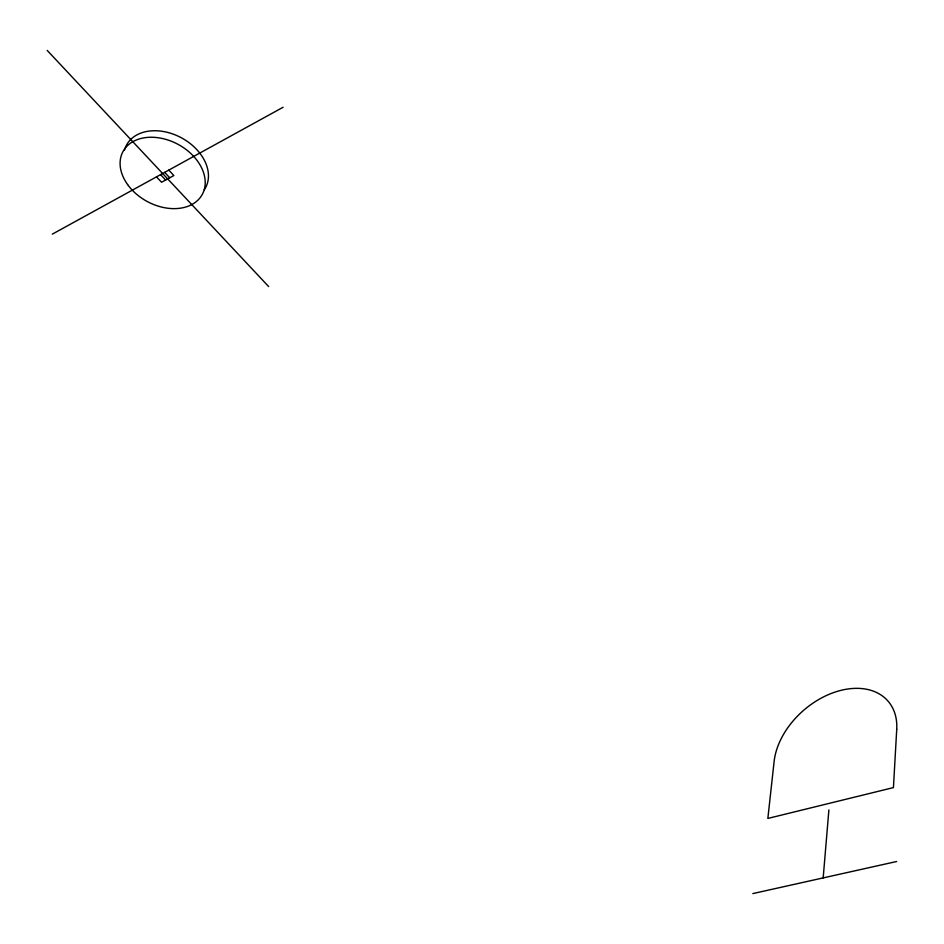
<?xml version="1.0" encoding="UTF-8"?>
<svg xmlns="http://www.w3.org/2000/svg" width="944" height="944" viewBox="0 0 944 944"><rect width="100%" height="100%" fill="white"/><g stroke="black" fill="none" stroke-linecap="round" stroke-linejoin="round"><path stroke-width="1.42" d="M823.18 877.908L828.891 809.893M52.321 234.147L283.117 107.25M752.84 893.59L896.67 861.506M160.574 174.628L165.648 180.021M156.492 176.87L161.566 182.251L173.849 175.537L168.787 170.109M164.669 172.374L169.743 177.779M47.2 50.41L268.674 286.587M124.525 150.108A44.899 32.45 28.4 0 1 179.584 136.856A44.899 32.45 28.4 0 1 204.317 189.768M896.729 729.287L893.437 787.591L767.85 818.436L774.115 761.501A69.75 48.321 -40.9 0 1 839.995 690.607A69.75 48.321 -40.9 0 1 896.729 729.287M127.593 184.552A45.076 32.474 28.3 0 0 201.096 196.364A45.076 32.474 28.3 0 0 159.265 137.907A45.076 32.474 28.3 0 0 127.593 184.552"/></g></svg>
